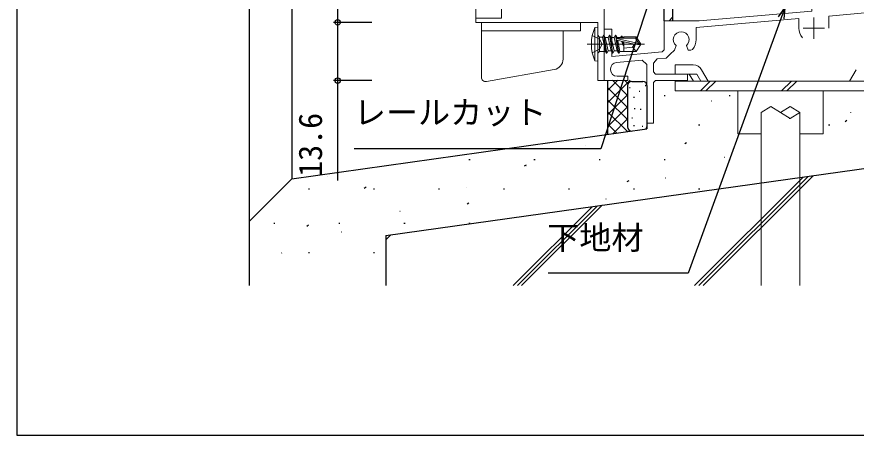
# Model space of a CAD drawing. Units: millimetres, scale not verified. Extents: x -437 to 438, y -281 to 279.
# Drawn here: x -436.8 to -240.6, y -281.3 to -183.4 of the extents above; entities that cross this region are included whole.
import ezdxf
from ezdxf.enums import TextEntityAlignment as Align

# ---------------------------------------------------------------- set-up
doc = ezdxf.new("R2010")
doc.units = ezdxf.units.MM
doc.header["$LTSCALE"] = 2
for name, color, linetype, lineweight in [('0-2_YKK_11', 7, 'Continuous', 18), ('0-4_YKK_12', 2, 'Continuous', 18), ('0-5_YKK_13', 4, 'Continuous', 18)]:
    doc.layers.add(name, color=color, linetype=linetype, lineweight=lineweight)
for name, color, linetype in [('0-3_YKK_11E', 7, 'Continuous'), ('0-7_YKK_D', 6, 'Continuous'), ('0-8_YKK_ZWAK', 7, 'Continuous'), ('0-9_YSS_K', 3, 'Continuous'), ('0-A_YSS_KE', 3, 'Continuous')]:
    doc.layers.add(name, color=color, linetype=linetype)
doc.styles.add('ＭＳ ゴシック', font='')
doc.styles.get('ＭＳ ゴシック').set_extended_font_data('MS Gothic')

msp = doc.modelspace()

# ---------------------------------------------------------------- linework, layer by layer
at = {"layer": '0-2_YKK_11', "color": 4}
for p, q in [((-290.587, -193.523), (-296.631, -194.052)), ((-298, -195.546), (-298, -195.797))]:
    msp.add_line(p, q, dxfattribs=at)
at = {"layer": '0-2_YKK_11', "color": 211}
msp.add_lwpolyline([(-329.5, -152.397), (-329.5, -162.297), (-323.5, -162.297), (-323.5, -183.697), (-329.5, -183.697), (-329.5, -184.697), (-301, -184.697), (-301, -198.297), (-299.5, -198.297), (-299.5, -177.413), (-279.965, -176.731)], dxfattribs=at)
at = {"layer": '0-2_YKK_11', "color": 4}
for points in [[(-251, -177.874), (-251, -182.054), (-277.263, -184.352)], [(-232.631, -181.952), (-247, -183.21), (-247, -186.025)], [(-277.263, -184.352), (-285.5, -184.352), (-285.5, -191.114)], [(-254, -186.025), (-254, -183.822), (-278, -185.922), (-278, -188.738)], [(-296.5, -197.297), (-294, -197.297), (-294, -198.297), (-299.5, -198.297), (-299.5, -186.297), (-297.7, -186.297), (-297.7, -192.64), (-285.956, -191.612)], [(-282.708, -190.139), (-283.1, -191.193), (-284.097, -192.116), (-285.007, -193.035), (-287.087, -193.217), (-285.007, -193.035), (-284.097, -192.116)], [(-278.845, -191.019), (-279.225, -191.193), (-279.9, -191.193), (-280.292, -190.139)], [(-285.5, -191.114), (-285.956, -191.612), (-285.5, -191.114)], [(-288, -198.797), (-288, -208.297), (-289.5, -208.297), (-289.5, -194.519), (-290.587, -193.523), (-289.5, -194.519)], [(-288, -194.213), (-287.087, -193.217), (-288, -194.213)], [(-287.5, -196.797), (-280, -196.797), (-280, -198.297), (-287.5, -198.297), (-288, -198.797), (-287.5, -198.297)]]:
    msp.add_lwpolyline(points, dxfattribs=at)
msp.add_lwpolyline([(-288, -194.213), (-288, -196.297), (-287.5, -196.797), (-288, -196.297)], close=True, dxfattribs=at)
for centre, radius, start, end in [((-250.5, -186.025), 3.5, 180, 220.67738), ((-281.5, -188.738), 1.85, 310.77281, 229.2272), ((-281.5, -188.738), 3.5, 319.32259, 0), ((-296.5, -195.546), 1.5, 94.99999, 180), ((-296.5, -195.797), 1.5, 180, 270)]:
    msp.add_arc(centre, radius, start, end, dxfattribs=at)
at = {"layer": '0-3_YKK_11E'}
for p, q in [((-285.5, -184.352), (-285.5, -184.068)), ((-284.349, -184.352), (-283.5, -183.503))]:
    msp.add_line(p, q, dxfattribs=at)
for points in [[(-285.5, -184.068), (-285.5, -165.797), (-285, -165.297)], [(-285, -165.297), (-282.5, -165.297), (-282.5, -176.797), (-283, -177.297), (-283.5, -177.797), (-283.5, -183.893), (-283.5, -184.352)]]:
    msp.add_lwpolyline(points, dxfattribs=at)
at = {"layer": '0-4_YKK_12'}
for p, q in [((-329.5, -152.397), (-329.5, -184.397)), ((-250.5, -183.525), (-250.5, -188.525)), ((-253, -186.025), (-248, -186.025))]:
    msp.add_line(p, q, dxfattribs=at)
at = {"layer": '0-5_YKK_13'}
for p, q in [((-328.2, -184.697), (-328.2, -186.697)), ((-305, -184.697), (-328.2, -184.697)), ((-305, -186.697), (-305, -184.697)), ((-301, -185.797), (-301.653, -185.875)), ((-301.653, -185.875), (-301.653, -193.719)), ((-301, -193.797), (-301, -185.797)), ((-301, -185.973), (-301, -193.621)), ((-328.2, -186.697), (-325.018, -186.697)), ((-328.2, -197.54), (-328.2, -186.697)), ((-325.018, -186.697), (-305, -186.697)), ((-309.1, -186.697), (-309.1, -193.266)), ((-302.311, -187.797), (-300.597, -188.652)), ((-301, -187.722), (-300.6, -188.122)), ((-300.6, -188.122), (-299.895, -188.122)), ((-300.6, -188.122), (-300.6, -191.472)), ((-299.65, -187.697), (-299.895, -188.122)), ((-299.895, -188.122), (-299.195, -191.472)), ((-298.95, -191.897), (-299.65, -187.697)), ((-299.65, -187.697), (-299.55, -187.697)), ((-299.55, -187.697), (-298.85, -191.897)), ((-299.232, -188.247), (-298.567, -188.247)), ((-298.25, -187.697), (-298.567, -188.247)), ((-298.567, -188.247), (-297.867, -191.347)), ((-297.55, -191.897), (-298.25, -187.697)), ((-298.25, -187.697), (-298.15, -187.697)), ((-298.15, -187.697), (-297.45, -191.897)), ((-297.832, -188.247), (-297.167, -188.247)), ((-296.85, -187.697), (-297.167, -188.247)), ((-297.167, -188.247), (-296.467, -191.347)), ((-296.85, -187.697), (-296.75, -187.697)), ((-296.697, -188.611), (-296.85, -187.697)), ((-296.75, -187.697), (-296.432, -188.247)), ((-296.75, -187.697), (-296.622, -188.465)), ((-296.432, -188.247), (-296.403, -188.397)), ((-296.432, -188.247), (-295.652, -188.247)), ((-295.45, -187.897), (-295.652, -188.247)), ((-295.652, -188.247), (-295.606, -188.397)), ((-295.45, -187.897), (-295.35, -187.897)), ((-295.366, -188.397), (-295.45, -187.897)), ((-295.35, -187.897), (-295.223, -188.117)), ((-295.35, -187.897), (-295.266, -188.397)), ((-295.223, -188.117), (-294.9, -188.117)), ((-295.223, -188.117), (-295.189, -188.397)), ((-294.9, -188.097), (-292.045, -188.097)), ((-294.9, -188.097), (-294.9, -188.397)), ((-292.045, -188.097), (-292.205, -188.397)), ((-292.045, -188.097), (-291, -189.647)), ((-303.457, -189.797), (-290.109, -189.797)), ((-300.597, -188.652), (-299.988, -189.797)), ((-296.15, -191.897), (-296.673, -188.758)), ((-296.61, -188.454), (-291.362, -189.647)), ((-296.554, -188.872), (-296.05, -191.897)), ((-296.507, -188.888), (-292.506, -189.797)), ((-296.299, -188.935), (-295.807, -191.477)), ((-295.376, -189.145), (-295.083, -190.097)), ((-295.083, -190.097), (-295.237, -189.176)), ((-295.133, -189.2), (-294.983, -190.097)), ((-295.091, -189.21), (-294.983, -190.097)), ((-295.083, -190.097), (-294.983, -190.097)), ((-294.9, -189.253), (-294.9, -191.497)), ((-292.506, -189.797), (-291, -189.797)), ((-292.506, -189.797), (-291, -189.947)), ((-292.045, -191.497), (-291, -189.947)), ((-291.362, -189.647), (-291, -189.647)), ((-291.362, -189.647), (-291, -189.647)), ((-291, -189.947), (-291, -189.647)), ((-291, -189.947), (-291, -189.647)), ((-301, -191.872), (-300.6, -191.472)), ((-300.6, -191.472), (-299.195, -191.472)), ((-298.95, -191.897), (-299.195, -191.472)), ((-298.95, -191.897), (-298.85, -191.897)), ((-298.85, -191.897), (-298.532, -191.347)), ((-298.532, -191.347), (-297.867, -191.347)), ((-297.55, -191.897), (-297.867, -191.347)), ((-297.55, -191.897), (-297.45, -191.897)), ((-297.45, -191.897), (-297.132, -191.347)), ((-297.132, -191.347), (-296.467, -191.347)), ((-296.15, -191.897), (-296.467, -191.347)), ((-296.15, -191.897), (-296.05, -191.897)), ((-296.05, -191.897), (-295.807, -191.477)), ((-295.807, -191.477), (-294.9, -191.477)), ((-294.9, -191.497), (-292.045, -191.497)), ((-292.9, -190.497), (-292.045, -191.497)), ((-301, -193.797), (-301.653, -193.719)), ((-311.166, -195.728), (-327.026, -198.525)), ((-282.905, -194.648), (-282.905, -196.797)), ((-278.713, -194.649), (-282.905, -194.649)), ((-275.192, -198.449), (-276.722, -195.799)), ((-242.12, -198.45), (-240.59, -195.8)), ((-277.877, -196.797), (-282.905, -196.797)), ((-278.656, -198.449), (-279.609, -196.797)), ((-276.924, -198.449), (-277.877, -196.797)), ((-282.908, -200.749), (-282.908, -198.449)), ((-233.653, -198.449), (-282.908, -198.449)), ((-276.996, -200.749), (-274.696, -198.449)), ((-275.712, -200.749), (-273.412, -198.449)), ((-258.052, -200.749), (-255.752, -198.449)), ((-256.769, -200.749), (-254.469, -198.449)), ((-233.653, -200.749), (-282.908, -200.749)), ((-268.281, -210.749), (-268.281, -200.749)), ((-248.281, -210.749), (-248.281, -200.749)), ((-256.296, -207.149), (-256.031, -207.149)), ((-262.781, -210.749), (-268.281, -210.749)), ((-248.281, -210.749), (-253.781, -210.749))]:
    msp.add_line(p, q, dxfattribs=at)
for points in [[(-299.55, -187.697), (-299.232, -188.247), (-298.532, -191.347)], [(-298.15, -187.697), (-297.832, -188.247), (-297.132, -191.347)], [(-302.311, -191.797), (-300.597, -190.942), (-299.988, -189.797)], [(-296.451, -188.397), (-292.205, -188.397), (-291.362, -189.647)], [(-292.399, -189.797), (-292.9, -190.497), (-294.9, -190.697)], [(-262.781, -205.749), (-260.531, -204.349), (-258.281, -205.749)], [(-262.781, -205.749), (-262.781, -222.269), (-262.781, -246.3)], [(-253.781, -205.749), (-256.031, -204.349), (-258.281, -205.749)], [(-253.781, -205.749), (-256.031, -207.149), (-258.281, -205.749)], [(-256.002, -204.349), (-256.016, -204.349), (-256.031, -204.349)], [(-253.781, -205.749), (-253.781, -221.005), (-253.781, -246.3)]]:
    msp.add_lwpolyline(points, dxfattribs=at)
for centre, radius, start, end in [((-293, -189.797), 9.5, 155.61796, 204.38204), ((-296.451, -188.645), 0.248, 90, 257.19096), ((-311.6, -193.266), 2.5, 280, 0), ((-278.713, -196.949), 2.3, 30.00025, 90), ((-327.2, -197.54), 1, 180, 280)]:
    msp.add_arc(centre, radius, start, end, dxfattribs=at)
at = {"layer": '0-7_YKK_D'}
for p, q in [((-361.8, -151.697), (-361.8, -184.697)), ((-353.8, -184.697), (-362.8, -184.697)), ((-353.8, -184.697), (-362.8, -184.697)), ((-353.8, -198.297), (-362.8, -198.297))]:
    msp.add_line(p, q, dxfattribs=at)
for points in [[(-285.5, -168.835), (-286.288, -171.261), (-300.255, -214.247), (-357.93, -214.247)], [(-257.253, -181.264), (-258.126, -183.66), (-279.87, -243.402), (-312.614, -243.402)], [(-258.768, -183.426), (-257.253, -181.264), (-257.483, -183.894)], [(-361.8, -184.697), (-361.8, -198.297), (-361.8, -221.68)]]:
    msp.add_lwpolyline(points, dxfattribs=at)
for centre in [(-361.8, -184.697), (-361.8, -184.697), (-361.8, -198.297)]:
    msp.add_circle(centre, 0.637, dxfattribs=at)
at = {"layer": '0-8_YKK_ZWAK'}
msp.add_line((-436.8, 243.7), (-436.8, -281.3), dxfattribs=at)
msp.add_lwpolyline([(-436.8, -281.3), (438.2, -281.3), (438.2, 243.7)], dxfattribs=at)
at = {"layer": '0-9_YSS_K'}
for p, q in [((-382.505, -21.609), (-382.505, -231.276)), ((-372.505, -21.609), (-372.505, -221.276)), ((-298.61, -210.9), (-298.61, -198.245)), ((-296.278, -198.245), (-298.61, -200.577)), ((-293.452, -198.247), (-298.61, -203.405)), ((-298.61, -200.033), (-294.041, -204.602)), ((-297.566, -198.247), (-294.095, -201.719)), ((-294.738, -198.247), (-293.957, -199.029)), ((-294.037, -199.494), (-294.037, -209.115)), ((-293.612, -199.912), (-293.412, -199.912)), ((-293.037, -198.494), (-290.502, -198.494)), ((-289.927, -199.486), (-289.727, -199.486)), ((-289.502, -199.494), (-289.502, -209.115)), ((-294.095, -201.719), (-298.61, -206.234)), ((-291.345, -200.762), (-291.145, -200.762)), ((-285.505, -201.797), (-285.255, -201.797)), ((-270.305, -201.797), (-270.055, -201.797)), ((-298.61, -202.861), (-294.041, -207.43)), ((-292.62, -202.179), (-292.42, -202.179)), ((-274.419, -203.077), (-274.371, -203.06)), ((-294.095, -204.547), (-298.61, -209.062)), ((-298.61, -205.69), (-294.041, -210.259)), ((-292.478, -204.872), (-292.278, -204.872)), ((-291.061, -205.014), (-290.861, -205.014)), ((-241.872, -205.756), (-241.825, -205.74)), ((-294.095, -207.376), (-297.458, -210.738)), ((-293.045, -206.998), (-292.845, -206.998)), ((-243.186, -207.855), (-242.77, -207.579)), ((-298.61, -208.518), (-296.521, -210.607)), ((-292.62, -208.84), (-292.42, -208.84)), ((-290.636, -208.982), (-290.436, -208.982)), ((-277.43, -208.672), (-277.18, -208.672)), ((-247.03, -208.672), (-246.78, -208.672)), ((-303.97, -213.542), (-303.923, -213.525)), ((-280.646, -213.06), (-280.229, -212.784)), ((-331.105, -216.747), (-330.855, -216.747)), ((-315.905, -216.747), (-315.655, -216.747)), ((-300.705, -216.747), (-300.455, -216.747)), ((-285.505, -216.747), (-285.255, -216.747)), ((-271.424, -216.221), (-271.377, -216.205)), ((-270.305, -216.747), (-270.055, -216.747)), ((-318.106, -218.265), (-317.689, -217.989)), ((-317.686, -218.399), (-317.639, -218.382)), ((-364.183, -220.659), (-364.136, -220.643)), ((-294.093, -221.96), (-293.676, -221.684)), ((-285.14, -221.078), (-285.092, -221.061)), ((-278.372, -246.3), (-252.965, -220.893)), ((-277.372, -246.3), (-251.801, -220.73)), ((-276.372, -246.3), (-250.638, -220.566)), ((-368.63, -223.622), (-368.38, -223.622)), ((-355.566, -223.47), (-355.149, -223.195)), ((-353.43, -223.622), (-353.18, -223.622)), ((-338.23, -223.622), (-337.98, -223.622)), ((-331.637, -223.339), (-331.59, -223.322)), ((-323.03, -223.622), (-322.78, -223.622)), ((-307.83, -223.622), (-307.58, -223.622)), ((-292.63, -223.622), (-292.38, -223.622)), ((-277.43, -223.622), (-277.18, -223.622)), ((-331.552, -227.165), (-331.135, -226.889)), ((-318.798, -246.3), (-299.996, -227.498)), ((-299.091, -226.018), (-299.043, -226.002)), ((-347.238, -228.863), (-347.19, -228.847)), ((-320.798, -246.3), (-302.323, -227.825)), ((-319.798, -246.3), (-301.16, -227.662)), ((-376.705, -231.697), (-376.455, -231.697)), ((-369.012, -232.37), (-368.595, -232.094)), ((-361.505, -231.697), (-361.255, -231.697)), ((-346.305, -231.697), (-346.055, -231.697)), ((-331.105, -231.697), (-330.855, -231.697)), ((-360.953, -233.72), (-360.906, -233.704)), ((-350.502, -235.577), (-349.355, -234.43)), ((-374.904, -238.661), (-374.857, -238.644)), ((-368.63, -238.572), (-368.38, -238.572)), ((-353.43, -238.572), (-353.18, -238.572))]:
    msp.add_line(p, q, dxfattribs=at)
for centre, start, end in [((-293.037, -199.494), 90, 180), ((-290.502, -199.494), 0, 90), ((-293.037, -209.115), 180, 270), ((-290.502, -209.115), 328.37378, 0)]:
    msp.add_arc(centre, 1, start, end, dxfattribs=at)
at = {"layer": '0-A_YSS_KE'}
for p, q in [((-289.502, -207.8), (-289.502, -209.619)), ((-372.505, -221.276), (-289.502, -209.619)), ((-350.502, -234.592), (-224.502, -216.896)), ((-372.505, -221.276), (-382.505, -231.276)), ((-382.505, -231.276), (-382.502, -246.3)), ((-350.502, -234.592), (-350.502, -246.3))]:
    msp.add_line(p, q, dxfattribs=at)

# ---------------------------------------------------------------- texts
at = {"layer": '0-7_YKK_D', "style": 'ＭＳ ゴシック'}
for s, p in [('レールカット', (-358.014, -210.144)), ('下地材', (-312.804, -239.469))]:
    msp.add_text(s, height=5.499, dxfattribs=at).set_placement(p, align=Align.BOTTOM_LEFT)
msp.add_text('13.6', height=5.499, rotation=90, dxfattribs=at).set_placement((-363.8, -220.83), align=Align.BOTTOM_LEFT)

doc.saveas('drawing.dxf')
